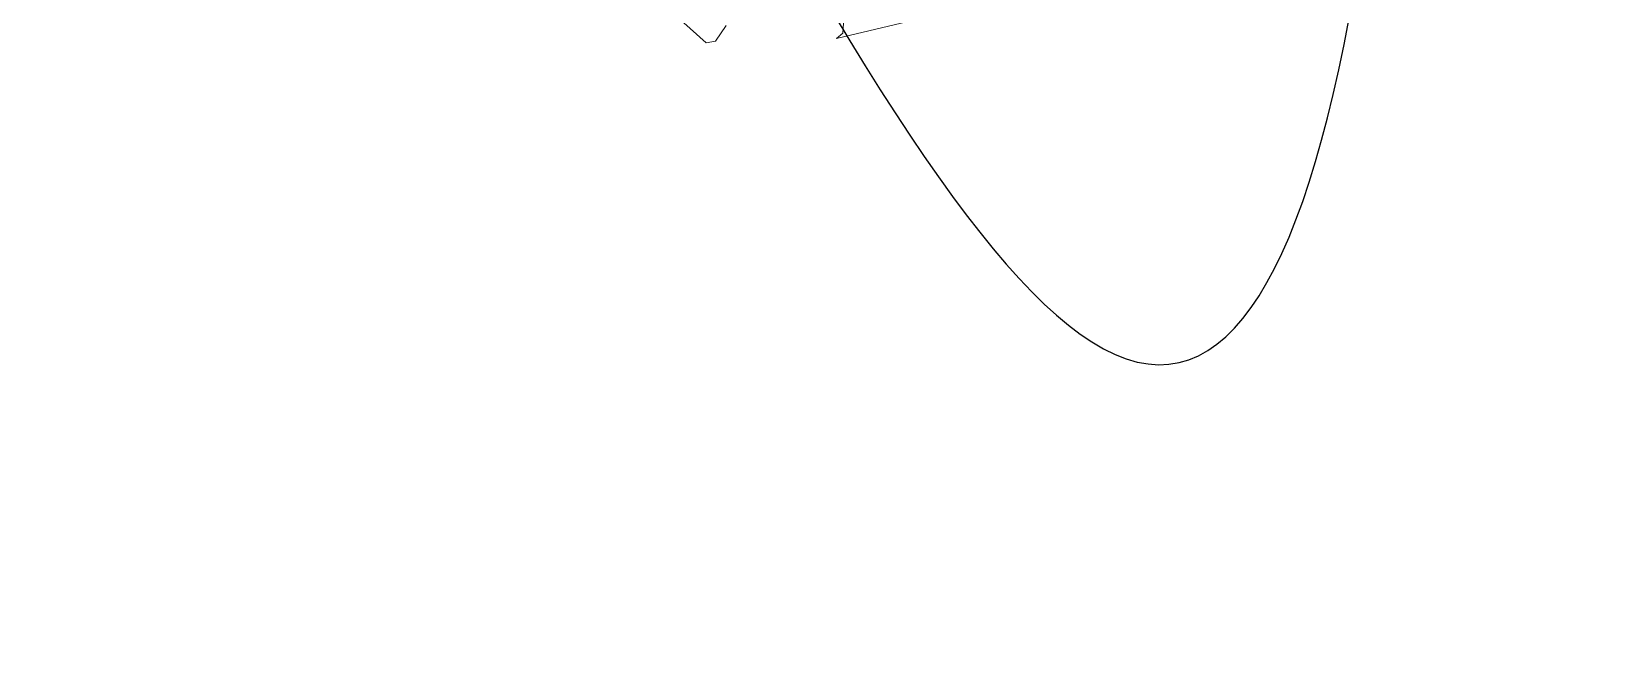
# Model space of a CAD drawing. Header units: millimetres. Extents: x 1418 to 1811, y 1796 to 1956.
# Drawn here: x 1518.645 to 1520.59, y 1815.754 to 1816.536 of the extents above; entities that cross this region are included whole.
import ezdxf

# ---------------------------------------------------------------- set-up
doc = ezdxf.new("R2010")
doc.units = ezdxf.units.MM
doc.layers.add('ARBRE', color=251, linetype='Continuous', lineweight=13)
doc.layers.add('VEGETAIS', color=3, linetype='Continuous')

# ---------------------------------------------------------------- blocks, each defined once
blk = doc.blocks.new('WMF26', base_point=(0, 0.001))
at = {"color": 85}
blk.add_lwpolyline([(8.654, -0.358), (8.756, -0.257), (8.829, -0.257), (9.069, -0.569)], dxfattribs=at)
at = {"color": 63}
blk.add_lwpolyline([(7.745, -0.286), (7.796, -0.374), (7.696, -0.678), (7.721, -0.375), (7.533, -0.326), (7.475, -0.444), (7.462, -0.493), (7.374, -0.544), (7.47, -0.362), (7.506, -0.223), (7.488, -0.192), (7.348, -0.155), (7.03, -0.375), (7.022, -0.143), (7.84, -0.103), (7.784, -0.136), (7.745, -0.286), (7.745, -0.286)], dxfattribs=at)
blk = doc.blocks.new('T2_02')
at = {"xscale": 0.3499999999999943, "yscale": 0.3499999999999943, "zscale": 0.3499999999999943}
blk.add_blockref('WMF26', (-2.2399, 1.997), dxfattribs=at)

msp = doc.modelspace()

# ---------------------------------------------------------------- linework, layer by layer
at = {"layer": 'VEGETAIS'}
msp.add_open_spline([(1513.6644, 1822.2551), (1514.556, 1822.5626), (1517.3833, 1822.6326), (1520.806, 1812.0509), (1520.3642, 1819.6204), (1520.1385, 1823.4865)], degree=3, knots=[50.754473, 50.754473, 50.754473, 50.754473, 53.715468, 60.743626, 68.080886, 68.080886, 68.080886, 68.080886], dxfattribs=at)

# ---------------------------------------------------------------- block references
at = {"layer": 'ARBRE', "xscale": 0.4621142716754233, "yscale": 0.4621142716754233, "zscale": 0.4621142716754233, "rotation": 190.6551472559353}
msp.add_blockref('T2_02', (1519.7049, 1817.4607), dxfattribs=at)

doc.saveas('drawing.dxf')
